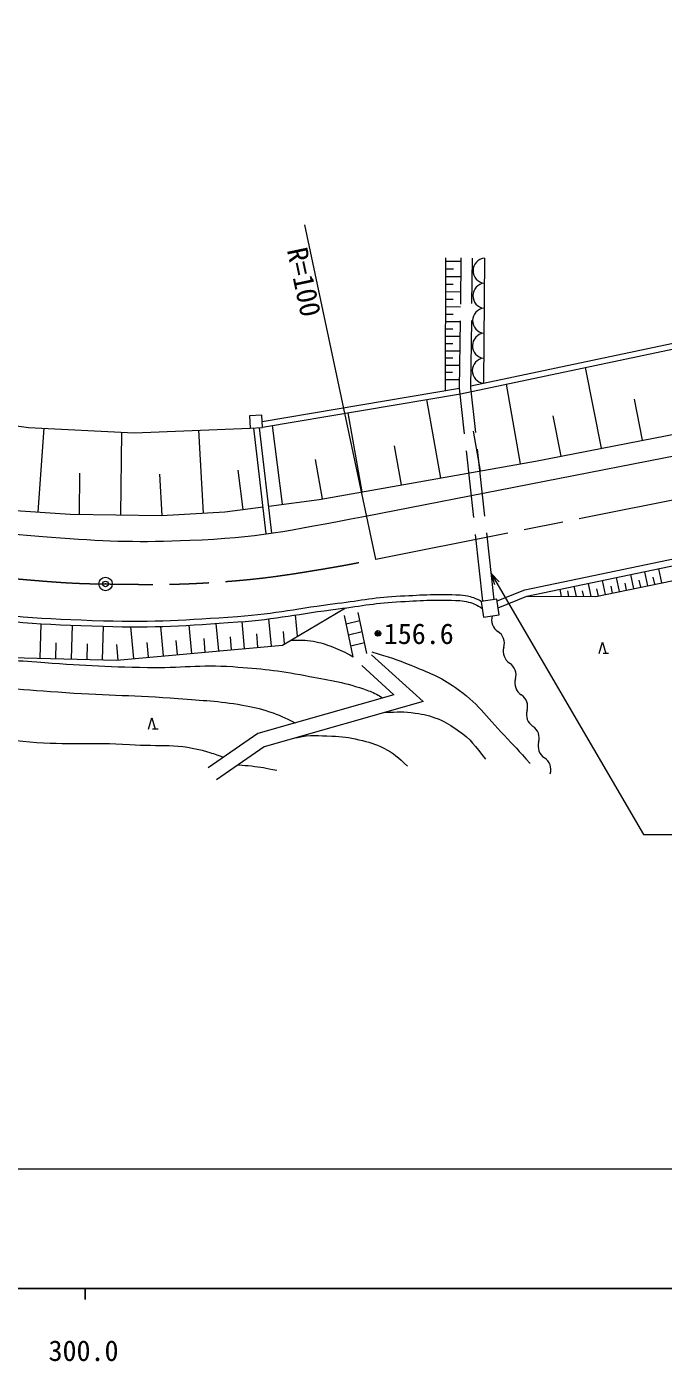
# Model space of a CAD drawing. Units: millimetres, scale not verified. Extents: x 40000 to 680000, y 20000 to 380000.
# Drawn here: x 362778 to 419504, y 198499 to 317443 of the extents above; entities that cross this region are included whole.
import ezdxf
from ezdxf.enums import TextEntityAlignment as Align

# ---------------------------------------------------------------- set-up
doc = ezdxf.new("R2010")
doc.units = ezdxf.units.MM
doc.header["$LTSCALE"] = 1000
doc.header["$PDMODE"] = 32
doc.header["$PDSIZE"] = 500
doc.linetypes.add('CHAIN', pattern=[18.5, 12, -1.5, 3.5, -1.5])
doc.linetypes.add('DASHED', pattern=[7.5, 6, -1.5])
for name, color, linetype, lineweight in [('M-BGD', 7, 'Continuous', 13), ('M-BGD-OTRS1', 7, 'DASHED', 13), ('M-BMK', 2, 'CHAIN', 13), ('M-BMK-SRVR', 3, 'Continuous', 13), ('M-STR-HTXT', 7, 'Continuous', 13), ('M-TTL-BAND', 7, 'Continuous', 25)]:
    doc.layers.add(name, color=color, linetype=linetype, lineweight=lineweight)
doc.styles.add('ＭＳ ゴシック', font='')
doc.styles.get('ＭＳ ゴシック').set_extended_font_data('MS Gothic')

msp = doc.modelspace()

# ---------------------------------------------------------------- linework, layer by layer
at = {"layer": 'M-BGD'}
for p, q in [((400089, 285011), (400117, 296840)), ((400117, 296552), (401500, 296548)), ((403560, 296809), (403468, 285671)), ((400113, 295184), (401481, 295180)), ((400115, 295868), (400799, 295866)), ((400110, 293830), (401463, 293827)), ((400112, 294507), (400788, 294505)), ((400109, 293161), (400778, 293159)), ((400105, 291830), (400768, 291828)), ((400107, 292492), (401446, 292488)), ((400102, 290512), (400757, 290511)), ((400104, 291167), (401428, 291164)), ((400099, 289209), (400747, 289208)), ((400101, 289857), (401411, 289854)), ((400096, 287920), (400737, 287919)), ((400098, 288561), (401394, 288558)), ((400095, 287279), (401377, 287276)), ((414000, 279872), (412585, 287083)), ((400091, 286011), (401360, 286008)), ((400093, 286645), (400727, 286644)), ((406785, 278481), (405523, 285593)), ((383765, 282255), (401349, 285224)), ((352980, 283148), (362939, 281718)), ((392966, 273826), (441012, 283228)), ((399672, 277219), (398430, 284224)), ((417657, 280590), (416939, 284247)), ((383743, 282807), (382644, 282762)), ((382644, 282762), (382689, 281663)), ((383788, 281708), (383743, 282807)), ((385582, 274875), (384669, 281901)), ((392667, 275977), (391415, 283040)), ((408106, 278715), (428347, 282688)), ((410395, 279164), (409687, 282770)), ((362939, 281718), (372360, 281241)), ((363797, 274192), (364330, 281648)), ((371159, 273928), (371255, 281297)), ((372360, 281241), (382689, 281663)), ((378543, 274098), (378117, 281477)), ((382689, 281663), (383788, 281708)), ((384128, 272241), (383011, 281676)), ((384623, 272313), (383512, 281697)), ((403228, 277850), (402598, 281406)), ((396170, 276598), (395549, 280101)), ((389136, 275351), (388510, 278882)), ((388843, 275299), (408106, 278715)), ((367475, 273977), (367523, 277661)), ((374854, 273886), (374641, 277575)), ((382069, 274419), (381612, 277932)), ((384339, 274714), (388843, 275299)), ((360892, 274399), (366659, 273987)), ((366659, 273987), (374776, 273881)), ((374776, 273881), (380447, 274208)), ((380447, 274208), (383843, 274649)), ((413504, 266654), (431592, 270436)), ((418118, 267619), (417856, 268873)), ((419371, 267881), (419109, 269134)), ((413071, 266656), (412826, 267827)), ((414349, 266830), (414085, 268090)), ((415607, 267094), (415344, 268352)), ((416235, 267225), (416104, 267853)), ((416863, 267356), (416601, 268613)), ((417491, 267487), (417359, 268115)), ((418745, 267750), (418614, 268376)), ((407334, 266689), (413504, 266654)), ((410440, 266671), (410307, 267306)), ((411097, 266667), (410994, 267162)), ((411755, 266664), (411566, 267567)), ((412413, 266660), (412309, 267154)), ((413719, 266699), (413587, 267329)), ((414978, 266962), (414846, 267591)), ((385573, 262332), (391181, 265644)), ((404674, 266413), (403288, 266215)), ((403288, 266215), (403486, 264829)), ((404872, 265027), (404674, 266413)), ((363990, 261165), (364070, 264238)), ((366766, 261093), (366845, 264096)), ((377485, 261595), (377256, 264103)), ((379892, 261815), (379670, 264256)), ((382188, 262024), (381970, 264421)), ((384577, 262241), (384356, 264668)), ((386905, 263119), (386733, 265013)), ((391863, 261298), (391088, 264965)), ((391243, 264233), (392470, 264508)), ((393091, 261573), (392316, 265240)), ((403486, 264829), (404872, 265027)), ((369538, 261021), (369616, 264005)), ((372316, 261124), (372057, 263965)), ((374962, 261365), (374722, 263995)), ((378689, 261705), (378579, 262908)), ((381040, 261919), (380936, 263067)), ((383383, 262133), (383274, 263327)), ((385763, 262444), (385662, 263545)), ((391450, 263255), (392677, 263530)), ((365378, 261129), (365415, 262517)), ((368152, 261057), (368188, 262443)), ((370930, 260998), (370803, 262384)), ((370816, 260987), (385573, 262332)), ((373639, 261245), (373518, 262567)), ((376223, 261480), (376108, 262742)), ((391657, 262277), (392884, 262551)), ((413782, 261590), (414082, 262590)), ((414082, 262590), (414382, 261590)), ((357400, 261337), (370816, 260987)), ((392639, 260499), (395498, 257906)), ((393512, 261462), (398105, 257297)), ((414632, 261590), (414132, 261590)), ((395498, 257906), (383376, 254453)), ((398105, 257297), (383938, 253261)), ((373637, 254848), (373937, 255848)), ((373937, 255848), (374237, 254848)), ((374487, 254848), (373987, 254848)), ((383376, 254453), (378942, 251400)), ((383938, 253261), (379679, 250329))]:
    msp.add_line(p, q, dxfattribs=at)
for points in [[(383786, 281752), (401443, 284733), (421000, 288858), (423978, 291108), (427996, 293444), (437696, 293139), (447796, 293791), (463451, 291451), (486474, 288573), (489198, 287794), (491260, 286401), (503070, 288866), (508425, 290576), (516423, 294183), (550663, 317033)], [(402352, 285436), (420788, 289324), (423701, 291525), (427869, 293948), (437688, 293639), (447817, 294294), (463519, 291946), (486575, 289065), (489412, 288253), (491364, 286934), (502943, 289350), (508245, 291044), (516180, 294622), (550378, 317443)], [(404694, 266274), (407160, 267265), (422680, 270488), (428229, 273021)], [(404781, 265663), (407334, 266689), (422868, 269914), (428417, 272447)]]:
    msp.add_lwpolyline(points, dxfattribs=at)
for radius in [150, 120, 90, 60, 30, 20]:
    msp.add_circle((394078, 263373), radius, dxfattribs=at)
for centre, radius, start, end in [((403671, 295695), 1120, 95.69531, 263.35915), ((403653, 293467), 1120, 95.69531, 263.35915), ((403634, 291239), 1120, 95.69531, 263.35915), ((403616, 289012), 1120, 95.69531, 263.35915), ((403598, 286784), 1120, 95.69531, 263.35915), ((405452, 264580), 1249, 163.3133, 237.08217), ((404095, 262483), 1249, 343.3133, 57.08217), ((406488, 261766), 1249, 163.3133, 237.08217), ((405130, 259669), 1249, 343.3133, 57.08217), ((407523, 258952), 1249, 163.3133, 237.08217), ((406165, 256855), 1249, 343.3133, 57.08217), ((408558, 256137), 1249, 163.3133, 237.08217), ((407201, 254040), 1249, 343.3133, 57.08217), ((409594, 253323), 1249, 163.3133, 237.08217), ((408236, 251226), 1249, 343.3133, 57.08217)]:
    msp.add_arc(centre, radius, start, end, dxfattribs=at)
for points, knots in [([(231381, 294084), (240022, 293894), (244926, 293479), (253561, 292432), (261936, 291418), (266555, 290265), (274769, 288343), (282184, 286609), (286265, 285338), (293579, 283218), (300295, 281272), (304004, 280003), (310698, 277985), (317117, 276049), (320726, 275013), (327151, 273097), (333371, 271242), (336784, 269947), (343071, 268336), (347832, 267115), (350501, 266345), (355370, 265669), (360900, 264900), (364036, 264657), (369618, 264506), (374280, 264379), (376901, 264556), (381553, 264892), (385052, 265144), (386976, 265628), (390458, 266055), (392657, 266324), (393879, 266610), (396092, 266709), (398163, 266802), (399329, 266922), (401398, 266794), (401752, 266772), (401951, 266736), (402295, 266648), (402735, 266537), (402960, 266420), (403310, 266218)], [0, 0, 0, 0, 1, 1, 1, 2, 2, 2, 3, 3, 3, 4, 4, 4, 5, 5, 5, 6, 6, 6, 7, 7, 7, 8, 8, 8, 9, 9, 9, 10, 10, 10, 11, 11, 11, 12, 12, 12, 13, 13, 13, 14, 14, 14, 14]), ([(231510, 293580), (240041, 293389), (244928, 292974), (253495, 291936), (261852, 290924), (266460, 289773), (274656, 287856), (282061, 286124), (286136, 284855), (293440, 282738), (300154, 280792), (303862, 279524), (310554, 277506), (316973, 275570), (320583, 274534), (327008, 272618), (333235, 270761), (336652, 269464), (342946, 267851), (347728, 266626), (350407, 265853), (355296, 265173), (360850, 264401), (364000, 264157), (369605, 264005), (374289, 263878), (376921, 264056), (381594, 264393), (385100, 264645), (387029, 265131), (390519, 265559), (392707, 265827), (393923, 266111), (396125, 266210), (398169, 266301), (399320, 266417), (401362, 266293), (401672, 266274), (401845, 266241), (402147, 266166), (402667, 266037), (402872, 265896), (403376, 265604)], [0, 0, 0, 0, 1, 1, 1, 2, 2, 2, 3, 3, 3, 4, 4, 4, 5, 5, 5, 6, 6, 6, 7, 7, 7, 8, 8, 8, 9, 9, 9, 10, 10, 10, 11, 11, 11, 12, 12, 12, 13, 13, 13, 14, 14, 14, 14]), ([(275947, 281638), (279909, 280620), (280991, 280306), (284191, 279342), (289286, 277808), (292005, 276536), (297058, 274872), (303043, 272900), (306409, 271830), (312469, 270106), (317343, 268718), (320194, 268358), (325009, 266780), (330784, 264887), (333795, 263212), (339457, 261001), (345404, 258678), (348561, 256828), (354722, 255153), (357906, 254288), (359757, 253979), (363046, 253709), (366517, 253424), (368485, 253703), (371960, 253463), (374672, 253276), (376293, 253619), (378891, 252814), (379443, 252643), (379674, 252596), (380288, 252327)], [0, 0, 0, 0, 1, 1, 1, 2, 2, 2, 3, 3, 3, 4, 4, 4, 5, 5, 5, 6, 6, 6, 7, 7, 7, 8, 8, 8, 9, 9, 9, 10, 10, 10, 10]), ([(344929, 275398), (349407, 274203), (350734, 273876), (354516, 273199), (358884, 272417), (361376, 272219), (365801, 271890), (370283, 271558), (372815, 271494), (377305, 271672), (383475, 271918), (385745, 272465), (392966, 273826)], [0, 0, 0, 0, 1, 1, 1, 2, 2, 2, 3, 3, 3, 4, 4, 4, 4]), ([(328061, 267564), (331330, 266403), (332149, 266111), (334770, 265183), (337448, 264235), (338937, 263670), (341628, 262760), (344032, 261947), (345350, 261385), (347807, 260749), (351162, 259881), (353088, 259569), (356515, 259053), (360295, 258483), (362443, 258386), (366256, 258108), (370170, 257821), (372377, 257885), (376288, 257562), (378520, 257378), (379790, 257382), (381994, 256981), (382951, 256807), (383491, 256702), (384413, 256393), (385337, 256083), (385670, 255917), (386702, 255400)], [0, 0, 0, 0, 1, 1, 1, 2, 2, 2, 3, 3, 3, 4, 4, 4, 5, 5, 5, 6, 6, 6, 7, 7, 7, 8, 8, 8, 9, 9, 9, 9]), ([(386289, 262755), (387216, 262788), (387547, 262812), (388334, 262669), (389013, 262545), (389382, 262409), (390030, 262168), (390773, 261892), (391032, 261744), (391863, 261298)], [0, 0, 0, 0, 1, 1, 1, 2, 2, 2, 3, 3, 3, 3]), ([(393519, 261716), (395167, 261238), (395667, 261077), (396996, 260540), (398615, 259887), (399560, 259536), (400995, 258541), (402942, 257192), (403685, 256003), (405320, 254289), (406242, 253322), (406546, 253002), (407646, 251781)], [0, 0, 0, 0, 1, 1, 1, 2, 2, 2, 3, 3, 3, 4, 4, 4, 4]), ([(357400, 261337), (360433, 261058), (361232, 260998), (363692, 260824), (367536, 260553), (369693, 260408), (373546, 260340), (376510, 260287), (378178, 260606), (381136, 260408), (383677, 260239), (385106, 260091), (387606, 259609), (389644, 259216), (390819, 259087), (392784, 258421), (393247, 258265), (393512, 258182), (393940, 257948), (394159, 257828), (394240, 257783), (394486, 257618)], [0, 0, 0, 0, 1, 1, 1, 2, 2, 2, 3, 3, 3, 4, 4, 4, 5, 5, 5, 6, 6, 6, 7, 7, 7, 7]), ([(394661, 256316), (395899, 256393), (396341, 256447), (397396, 256276), (398208, 256144), (398669, 256048), (399432, 255743), (400191, 255439), (400580, 255171), (401249, 254701), (402372, 253912), (402696, 253389), (403672, 252156)], [0, 0, 0, 0, 1, 1, 1, 2, 2, 2, 3, 3, 3, 4, 4, 4, 4]), ([(386718, 254053), (386798, 254082), (386827, 254086), (386898, 254104), (388052, 254410), (388759, 254242), (389953, 254216), (390908, 254196), (391447, 254111), (392376, 253893), (393270, 253684), (393788, 253567), (394606, 253150), (395527, 252680), (395858, 252342), (396706, 251535)], [0, 0, 0, 0, 1, 1, 1, 2, 2, 2, 3, 3, 3, 4, 4, 4, 5, 5, 5, 5]), ([(381613, 251660), (382180, 251623), (382337, 251605), (382800, 251554), (383696, 251456), (383997, 251385), (385078, 251183)], [0, 0, 0, 0, 1, 1, 1, 2, 2, 2, 2])]:
    msp.add_open_spline(points, degree=3, knots=knots, dxfattribs=at)
msp.add_point((394078, 263373), dxfattribs=at)
at = {"layer": 'M-BGD-OTRS1'}
for points in [[(403437, 266236), (401349, 285224), (401503, 296837)], [(404427, 266378), (402350, 285272), (402503, 296824)]]:
    msp.add_lwpolyline(points, dxfattribs=at)
at = {"layer": 'M-BMK'}
msp.add_line((393879, 269998), (442116, 279635), dxfattribs=at)
msp.add_open_spline([(343903, 271768), (348884, 270379), (350360, 269937), (354589, 269205), (358264, 268569), (360351, 268355), (364069, 268054), (366304, 267872), (367561, 267805), (369804, 267779), (373586, 267735), (375712, 267674), (379486, 267926), (383189, 268174), (385258, 268457), (388918, 269071), (390862, 269397), (391518, 269507), (393879, 269998)], degree=3, knots=[0, 0, 0, 0, 1, 1, 1, 2, 2, 2, 3, 3, 3, 4, 4, 4, 5, 5, 5, 6, 6, 6, 6], dxfattribs=at)
at = {"layer": 'M-BMK-SRVR'}
msp.add_circle((369804, 267779), 600, dxfattribs=at)
msp.add_point((369804, 267779), dxfattribs=at)
at = {"layer": 'M-STR-HTXT'}
for p, q in [((393879, 269998), (387561, 299793)), ((404171, 268708), (417731, 245441)), ((404171, 268708), (404459, 267718)), ((404171, 268708), (404891, 267970)), ((417731, 245441), (442517, 245441)), ((71289, 215644), (557033, 215644))]:
    msp.add_line(p, q, dxfattribs=at)
at = {"layer": 'M-TTL-BAND'}
for p, q in [((40000, 205000), (579000, 205000)), ((368000, 205000), (368000, 204000))]:
    msp.add_line(p, q, dxfattribs=at)

# ---------------------------------------------------------------- texts
at = {"layer": 'M-BGD', "style": 'ＭＳ ゴシック'}
msp.add_text('156.6', height=1833, dxfattribs=at).set_placement((397713, 263341), align=Align.MIDDLE_CENTER)
at = {"layer": 'M-STR-HTXT', "style": 'ＭＳ ゴシック'}
msp.add_text('R=100', height=1833, rotation=281.972, dxfattribs=at).set_placement((386065, 294385), align=Align.BOTTOM_CENTER)
at = {"layer": 'M-TTL-BAND', "style": 'ＭＳ ゴシック'}
msp.add_text('300.0', height=1833, dxfattribs=at).set_placement((367844, 199445), align=Align.MIDDLE_CENTER)

doc.saveas('drawing.dxf')
